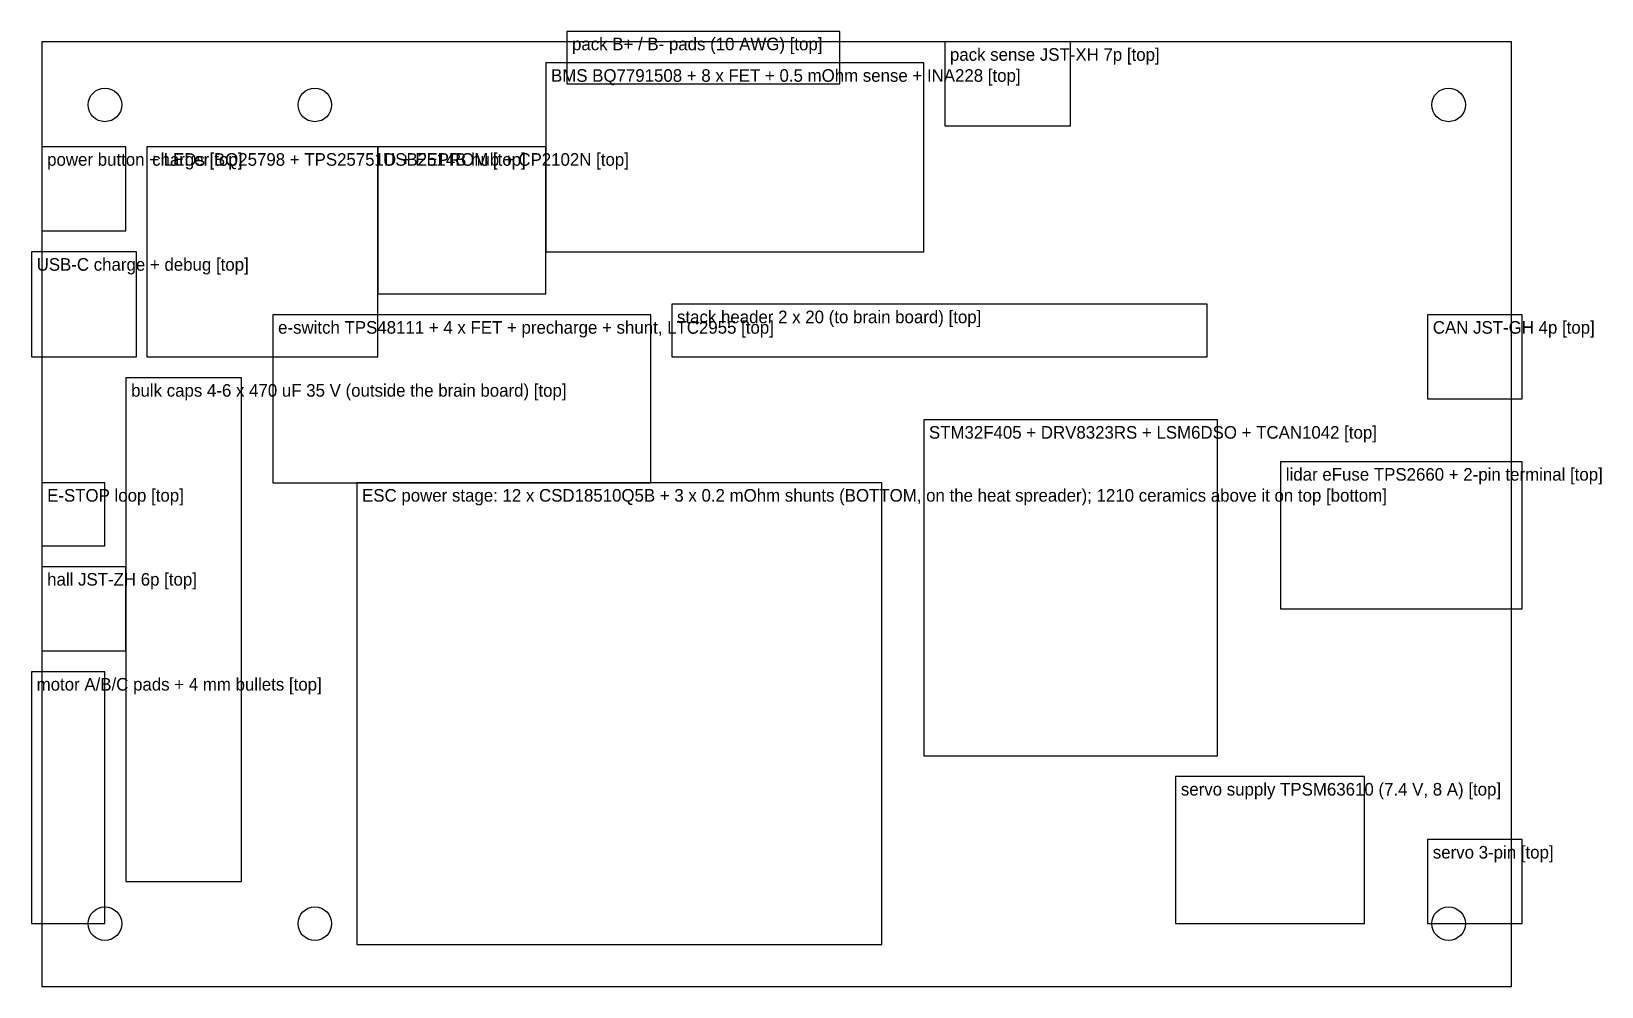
# Model space of a CAD drawing. Header units: metres. Extents: x -1 to 149, y 0 to 91.
import ezdxf

# ---------------------------------------------------------------- set-up
doc = ezdxf.new("R2010")
doc.units = ezdxf.units.M
for name, color, linetype in [('HOLES', 7, 'Continuous'), ('LABELS', 7, 'Continuous'), ('OUTLINE', 7, 'Continuous'), ('PLACEMENT', 7, 'Continuous')]:
    doc.layers.add(name, color=color, linetype=linetype)

msp = doc.modelspace()

# ---------------------------------------------------------------- linework, layer by layer
at = {"layer": 'HOLES'}
for centre in [(6, 84), (26, 84), (134, 84), (6, 6), (26, 6), (134, 6)]:
    msp.add_circle(centre, 1.6, dxfattribs=at)
at = {"layer": 'OUTLINE'}
msp.add_lwpolyline([(0, 0), (140, 0), (140, 90), (0, 90)], close=True, dxfattribs=at)
at = {"layer": 'PLACEMENT'}
for points in [[(50, 86), (76, 86), (76, 91), (50, 91)], [(86, 82), (98, 82), (98, 90), (86, 90)], [(48, 70), (84, 70), (84, 88), (48, 88)], [(0, 72), (8, 72), (8, 80), (0, 80)], [(10, 60), (32, 60), (32, 80), (10, 80)], [(32, 66), (48, 66), (48, 80), (32, 80)], [(-1, 60), (9, 60), (9, 70), (-1, 70)], [(60, 60), (111, 60), (111, 65), (60, 65)], [(22, 48), (58, 48), (58, 64), (22, 64)], [(132, 56), (141, 56), (141, 64), (132, 64)], [(8, 10), (19, 10), (19, 58), (8, 58)], [(84, 22), (112, 22), (112, 54), (84, 54)], [(118, 36), (141, 36), (141, 50), (118, 50)], [(0, 42), (6, 42), (6, 48), (0, 48)], [(30, 4), (80, 4), (80, 48), (30, 48)], [(0, 32), (8, 32), (8, 40), (0, 40)], [(-1, 6), (6, 6), (6, 30), (-1, 30)], [(108, 6), (126, 6), (126, 20), (108, 20)], [(132, 6), (141, 6), (141, 14), (132, 14)]]:
    msp.add_lwpolyline(points, close=True, dxfattribs=at)

# ---------------------------------------------------------------- texts
at = {"layer": 'LABELS'}
for s, p in [('pack B+ / B- pads (10 AWG) [top]', (50.5, 89.2)), ('pack sense JST-XH 7p [top]', (86.5, 88.2)), ('BMS BQ7791508 + 8 x FET + 0.5 mOhm sense + INA228 [top]', (48.5, 86.2)), ('power button + LEDs [top]', (0.5, 78.2)), ('charger BQ25798 + TPS25751D + EEPROM [top]', (10.5, 78.2)), ('USB2514B hub + CP2102N [top]', (32.5, 78.2)), ('USB-C charge + debug [top]', (-0.5, 68.2)), ('stack header 2 x 20 (to brain board) [top]', (60.5, 63.2)), ('e-switch TPS48111 + 4 x FET + precharge + shunt, LTC2955 [top]', (22.5, 62.2)), ('CAN JST-GH 4p [top]', (132.5, 62.2)), ('bulk caps 4-6 x 470 uF 35 V (outside the brain board) [top]', (8.5, 56.2)), ('STM32F405 + DRV8323RS + LSM6DSO + TCAN1042 [top]', (84.5, 52.2)), ('lidar eFuse TPS2660 + 2-pin terminal [top]', (118.5, 48.2)), ('E-STOP loop [top]', (0.5, 46.2)), ('ESC power stage: 12 x CSD18510Q5B + 3 x 0.2 mOhm shunts (BOTTOM, on the heat spreader); 1210 ceramics above it on top [bottom]', (30.5, 46.2)), ('hall JST-ZH 6p [top]', (0.5, 38.2)), ('motor A/B/C pads + 4 mm bullets [top]', (-0.5, 28.2)), ('servo supply TPSM63610 (7.4 V, 8 A) [top]', (108.5, 18.2)), ('servo 3-pin [top]', (132.5, 12.2))]:
    msp.add_text(s, height=1.2, dxfattribs=at).set_placement(p)

doc.saveas('drawing.dxf')
